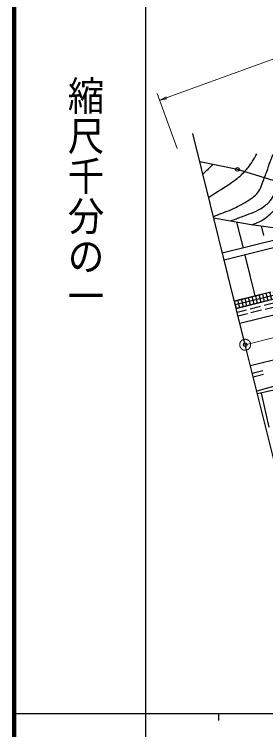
# Model space of a CAD drawing. Units: millimetres, scale not verified. Extents: x 40000 to 680000, y 20000 to 380000.
# Drawn here: x 40000 to 74489, y 202759 to 300905 of the extents above; entities that cross this region are included whole.
import ezdxf
from ezdxf.enums import TextEntityAlignment as Align

# ---------------------------------------------------------------- set-up
doc = ezdxf.new("R2010")
doc.units = ezdxf.units.MM
doc.header["$LTSCALE"] = 1000
doc.header["$PDMODE"] = 32
doc.header["$PDSIZE"] = 500
doc.linetypes.add('CHAIN', pattern=[18.5, 12, -1.5, 3.5, -1.5])
for name, color, linetype, lineweight in [('M-BGD', 7, 'Continuous', 25), ('M-BMK', 2, 'CHAIN', 13), ('M-BMK-OTRS', 5, 'Continuous', 25), ('M-BMK-ROW', 30, 'Continuous', 25), ('M-STR-HTXT', 7, 'Continuous', 13), ('M-STR-STRC', 7, 'Continuous', 25), ('M-TTL', 2, 'Continuous', 140), ('M-TTL-BAND', 7, 'Continuous', 25)]:
    doc.layers.add(name, color=color, linetype=linetype, lineweight=lineweight)
doc.layers.add('M-OTRS', color=6, linetype='Continuous')
doc.styles.add('@ＭＳ ゴシック', font='')
doc.styles.get('@ＭＳ ゴシック').set_extended_font_data('@MS Gothic')

# ---------------------------------------------------------------- blocks, each defined once
blk = doc.blocks.new('open_arrow')
at = {"color": 0, "linetype": 'Continuous', "lineweight": -2}
blk.add_lwpolyline([(7.5, 1.25), (0, 0), (7.5, -1.25)], dxfattribs=at)

msp = doc.modelspace()

# ---------------------------------------------------------------- hatches: boundary and pattern name
at = {"layer": 'M-BGD'}
h = msp.add_hatch(dxfattribs=at)
h.set_pattern_fill('USER', color=256, style=0, pattern_type=2)
h.set_pattern_definition([(14, (74086, 262533), (-120.961, 485.148), []), (104, (74086, 262533), (-485.148, -120.961), [])])
h.paths.add_polyline_path([(70183, 261565), (75186, 262806), (113392, 272302), (114612, 271492), (75446, 261758), (70443, 260519)])

# ---------------------------------------------------------------- linework, layer by layer
for p, q in [((67350, 272962), (72491, 272052)), ((70495, 272405), (71386, 268820)), ((72491, 272052), (80054, 271046)), ((73887, 271866), (74207, 270577)), ((68538, 268184), (80054, 271046)), ((68779, 267213), (78590, 269652)), ((71627, 267849), (73015, 262267)), ((75186, 262806), (70183, 261565)), ((75446, 261758), (70443, 260519)), ((75572, 261253), (74284, 260934)), ((71857, 260333), (70569, 260014)), ((73798, 260814), (72342, 260453)), ((73924, 260309), (72468, 259949)), ((75697, 260748), (74409, 260429)), ((71982, 259828), (70694, 259509)), ((72643, 251670), (74078, 252026)), ((72768, 251166), (74203, 251522)), ((81856, 250770), (73350, 248826)), ((73856, 248941), (74931, 244242))]:
    msp.add_line(p, q, dxfattribs=at)
for points, knots in [([(72640, 272032), (73457, 272364), (73758, 272478), (74385, 272914), (74962, 273316), (75254, 273593), (75728, 274112), (76216, 274644), (76438, 274990), (76818, 275603), (77294, 276370), (77503, 276836), (77889, 277652), (78245, 278405), (78359, 278865), (78727, 279611), (79057, 280280), (79257, 280648), (79636, 281290), (79855, 281660), (79949, 281892), (80230, 282217), (80545, 282581), (80792, 282718), (81179, 283005), (81680, 283377), (81971, 283578), (82522, 283874), (82901, 284077), (83120, 284206), (83542, 284292), (84009, 284388), (84292, 284347), (84762, 284267), (85267, 284181), (85555, 284104), (86015, 283879), (86508, 283637), (86781, 283474), (87197, 283114), (87807, 282586), (88085, 282216), (88573, 281573), (89085, 280898), (89306, 280472), (89776, 279767), (90268, 279029), (90497, 278582), (91036, 277878), (91387, 277419), (91604, 277175), (92009, 276762), (92403, 276358), (92555, 276227), (93073, 275786)], [0, 0, 0, 0, 1, 1, 1, 2, 2, 2, 3, 3, 3, 4, 4, 4, 5, 5, 5, 6, 6, 6, 7, 7, 7, 8, 8, 8, 9, 9, 9, 10, 10, 10, 11, 11, 11, 12, 12, 12, 13, 13, 13, 14, 14, 14, 15, 15, 15, 16, 16, 16, 17, 17, 17, 18, 18, 18, 18]), ([(69645, 272556), (70383, 272825), (70578, 272901), (71171, 273135), (72229, 273551), (72900, 273650), (73849, 274278), (74382, 274630), (74706, 274827), (75103, 275327), (75614, 275973), (75781, 276422), (76125, 277170), (76518, 278025), (76583, 278566), (76919, 279446), (77295, 280427), (77487, 280989), (77977, 281918), (78219, 282377), (78304, 282541), (78631, 283073)], [0, 0, 0, 0, 1, 1, 1, 2, 2, 2, 3, 3, 3, 4, 4, 4, 5, 5, 5, 6, 6, 6, 7, 7, 7, 7]), ([(66651, 275777), (66811, 275884), (66984, 275998), (67173, 276122), (68360, 276906), (69085, 277258), (70225, 278110), (70751, 278504), (71025, 278754), (71490, 279219), (71916, 279646), (72125, 279918), (72472, 280412), (72820, 280906), (72925, 281105), (73263, 281741)], [0, 0, 0, 0, 1, 1, 1, 2, 2, 2, 3, 3, 3, 4, 4, 4, 5, 5, 5, 5]), ([(67301, 273162), (67560, 273259), (67713, 273318), (68014, 273435), (68957, 273799), (69501, 273973), (70409, 274418), (70993, 274705), (71313, 274880), (71867, 275221), (72364, 275527), (72652, 275700), (73073, 276105), (73344, 276367), (73490, 276529), (73678, 276855), (73917, 277267), (73950, 277547), (74123, 277991), (74377, 278641), (74533, 279000), (74770, 279657), (74958, 280182), (75010, 280496), (75227, 281009), (75469, 281582), (75595, 281781), (75974, 282414)], [0, 0, 0, 0, 1, 1, 1, 2, 2, 2, 3, 3, 3, 4, 4, 4, 5, 5, 5, 6, 6, 6, 7, 7, 7, 8, 8, 8, 9, 9, 9, 9])]:
    msp.add_open_spline(points, degree=3, knots=knots, dxfattribs=at)
msp.add_open_spline([(65851, 278994), (66216, 279332), (66554, 279644), (67192, 280234)], degree=3, dxfattribs=at)
at = {"layer": 'M-BMK'}
msp.add_line((71674, 255568), (129431, 269924), dxfattribs=at)
msp.add_circle((71674, 255568), 750, dxfattribs=at)
at = {"layer": 'M-BMK-OTRS'}
for p, q in [((71674, 255568), (64472, 284541)), ((78875, 226595), (71674, 255568))]:
    msp.add_line(p, q, dxfattribs=at)
at = {"layer": 'M-BMK-ROW'}
for p, q in [((70611, 279622), (65436, 280663)), ((81161, 276374), (70611, 279622)), ((77848, 250508), (73258, 249195))]:
    msp.add_line(p, q, dxfattribs=at)
msp.add_circle((70611, 279622), 250, dxfattribs=at)
at = {"layer": 'M-OTRS'}
msp.add_point((71674, 255568), dxfattribs=at)
at = {"layer": 'M-STR-HTXT'}
for p, q in [((59946, 289107), (198152, 339296)), ((62347, 282494), (59605, 290047))]:
    msp.add_line(p, q, dxfattribs=at)
at = {"layer": 'M-STR-STRC'}
for p, q in [((70938, 258530), (75949, 259772)), ((72382, 252717), (101037, 259829))]:
    msp.add_line(p, q, dxfattribs=at)
at = {"layer": 'M-TTL'}
msp.add_line((40000, 380000), (40000, 20000), dxfattribs=at)
at = {"layer": 'M-TTL-BAND'}
for p, q in [((58000, 370000), (58000, 20000)), ((40000, 205000), (579000, 205000)), ((68000, 205000), (68000, 204000))]:
    msp.add_line(p, q, dxfattribs=at)

# ---------------------------------------------------------------- block references
at = {"layer": 'M-STR-HTXT', "xscale": 133, "yscale": 133, "rotation": 20}
msp.add_blockref('open_arrow', (59946, 289107), dxfattribs=at)

# ---------------------------------------------------------------- texts
at = {"layer": 'M-TTL-BAND', "style": '@ＭＳ ゴシック', "width": 1.1}
msp.add_text('縮尺千分の一', height=3666, rotation=270, dxfattribs=at).set_placement((49777, 276030), align=Align.MIDDLE_CENTER)

doc.saveas('drawing.dxf')
